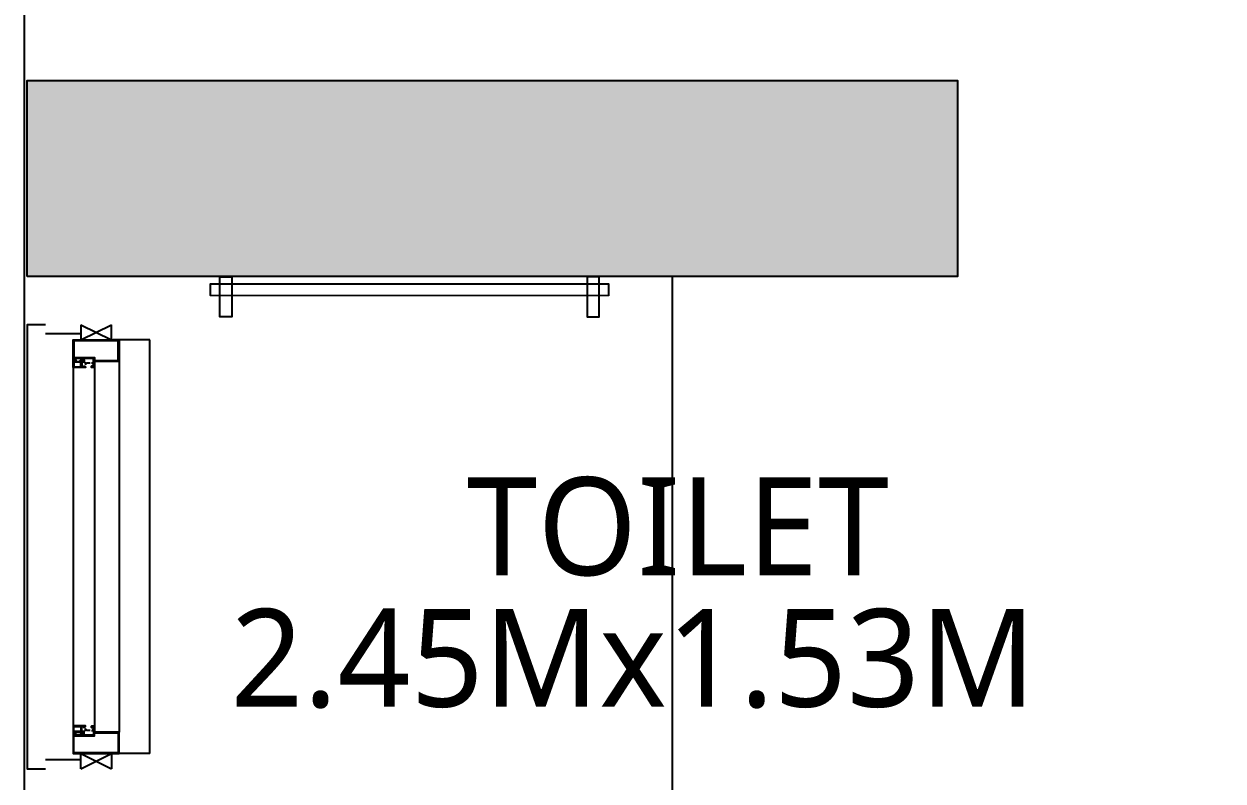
# Model space of a CAD drawing. Header units: millimetres. Extents: x 2061841 to 105821645, y -77612 to 48520811.
# Drawn here: x 105484340 to 105486299, y 48498948 to 48500185 of the extents above; entities that cross this region are included whole.
import ezdxf

# ---------------------------------------------------------------- set-up
doc = ezdxf.new("R2010")
doc.units = ezdxf.units.MM
doc.header["$LTSCALE"] = 10
doc.header["$MEASUREMENT"] = 0
for name, color, linetype in [('A-ANNO-LABL', 140, 'Continuous'), ('A-FLOR-FNSH', 74, 'Continuous'), ('A-GLAZ-FRAM', 74, 'Continuous'), ('A-WALL-CILL', 140, 'Continuous'), ('A-WALL-FNSH', 8, 'Continuous'), ('AP-SANR-FIXT', 74, 'Continuous'), ('AS-COLS', 2, 'Continuous'), ('PL_MASTER SITE LAYOUT_PLAN_17.08.2024_R1$0$AC-BWAL', 140, 'Continuous'), ('S-OPENING', 6, 'Continuous'), ('xr_TDT02_Toilet_01_settingout$0$A-ELEV-FINE', 8, 'Continuous')]:
    doc.layers.add(name, color=color, linetype=linetype)
doc.layers.add('S-STRCOL HATCH', color=33, linetype='Continuous', lineweight=9)
doc.styles.add('Lucida SU', font='l_10646.ttf')

# ---------------------------------------------------------------- blocks, each defined once
blk = doc.blocks.new('xr_TDT02_Toilet_01_settingout$0$i dont know')
at = {"layer": 'AP-SANR-FIXT', "ltscale": 0.2, "elevation": 0}
for points in [[(19568.4, 3434), (19588.3, 3434), (19588.3, 3368.5), (19568.4, 3368.5)], [(20188.3, 3434), (20168.5, 3434), (20168.5, 3368.5), (20188.3, 3368.5)]]:
    blk.add_lwpolyline(points, close=True, dxfattribs=at)
at = {"layer": 'AP-SANR-FIXT', "ltscale": 0.2}
blk.add_lwpolyline([(19553.3, 3403), (20203.3, 3403), (20203.3, 3422.5), (19553.3, 3422.5)], close=True, dxfattribs=at)
blk = doc.blocks.new('Win clip')
for points in [[(14, 1.1), (14, 9), (17.6, 9), (17.6, 7.8), (18.8, 7.8), (18.8, 9), (20, 9), (20, 10.2), (0, 10.2), (0, 0), (3.4, 0), (3.4, -1.2), (2, -1.2), (2, -2.4), (4.6, -2.4), (4.6, 0), (16.8, 0), (16.8, -1.2), (15.4, -1.2), (15.4, -2.4), (18, -2.4), (18, 1.1)], [(1.2, 9), (12.7, 9), (12.7, 1.1), (1.2, 1.1)]]:
    blk.add_lwpolyline(points, close=True)
at = {"layer": 'Defpoints'}
blk.add_line((28, 2.7), (22, 2.7), dxfattribs=at)
blk = doc.blocks.new('*U702')
for p, q in [((70.2, 100.1), (665.8, 100.1)), ((70.4, 65.4), (666, 65.4)), ((60, 25.1), (665.8, 25.1))]:
    blk.add_line(p, q)
at = {"color": 251}
for p, q in [((0, 87.6), (25, 87.6)), ((25, 87.6), (0, 37.6)), ((0, 87.6), (25, 37.6)), ((725.8, 87.6), (700.8, 87.6)), ((700.8, 87.6), (725.8, 37.6)), ((725.8, 87.6), (700.8, 37.6)), ((25, 37.6), (0, 37.6)), ((700.8, 37.6), (725.8, 37.6))]:
    blk.add_line(p, q, dxfattribs=at)
for points in [[(62.5, 70.1), (62.5, 66.6), (55, 66.6), (55, 85.3), (58.8, 85.3), (58.8, 83.6), (60, 83.6), (60, 88.4), (58.8, 88.4), (58.8, 86.7), (55, 86.7), (55, 98.8), (58.8, 98.8), (58.8, 97.1), (60, 97.1), (60, 100.1), (25, 100.1), (25, 25.1), (60, 25.1), (60, 65.4), (70, 65.4), (70, 70.1)], [(663.3, 70.1), (663.3, 66.6), (670.8, 66.6), (670.8, 85.3), (667, 85.3), (667, 83.6), (665.8, 83.6), (665.8, 88.4), (667, 88.4), (667, 86.7), (670.8, 86.7), (670.8, 98.8), (667, 98.8), (667, 97.1), (665.8, 97.1), (665.8, 100.1), (700.8, 100.1), (700.8, 25.1), (665.8, 25.1), (665.8, 65.4), (655.8, 65.4), (655.8, 70.1)], [(69, 69.1), (67.8, 69.1), (67.8, 70.1), (70, 70.1), (67.8, 70.1), (67.8, 69.1), (69, 69.1), (69, 66.6), (63.5, 66.6), (63.5, 69.1)], [(656.8, 69.1), (658, 69.1), (658, 70.1), (655.8, 70.1), (658, 70.1), (658, 69.1), (656.8, 69.1), (656.8, 66.6), (662.3, 66.6), (662.3, 69.1)]]:
    blk.add_lwpolyline(points)
for points in [[(58.8, 26.3), (26.2, 26.3), (26.2, 98.9), (53.8, 98.9), (53.8, 65.4), (58.8, 65.4)], [(667, 26.3), (699.6, 26.3), (699.6, 98.9), (672, 98.9), (672, 65.4), (667, 65.4)], [(64.7, 80.1), (64.7, 79.1), (63.5, 79.1), (64.7, 79.1), (64.7, 80.1), (62.5, 80.1)], [(661.1, 80.1), (661.1, 79.1), (662.3, 79.1), (661.1, 79.1), (661.1, 80.1), (663.3, 80.1)]]:
    blk.add_lwpolyline(points, close=True)
at = {"layer": 'A-WALL-CILL'}
blk.add_line((700.8, -25), (25, -25), dxfattribs=at)
blk.add_lwpolyline([(0, 145.1), (0, 175.1), (725.8, 175.1), (725.8, 145.1)], dxfattribs=at)
at = {"layer": 'A-WALL-FNSH'}
for p, q in [((14.8, 87.6), (14.8, 145.1)), ((711, 87.6), (711, 145.1)), ((25, -25), (25, 35.1)), ((700.8, -25), (700.8, 35.1))]:
    blk.add_line(p, q, dxfattribs=at)
at = {"rotation": 270}
blk.add_blockref('Win clip', (60, 100.1), dxfattribs=at)
at = {"xscale": -1, "rotation": 90}
blk.add_blockref('Win clip', (665.8, 100.1), dxfattribs=at)
blk = doc.blocks.new('TOWER-A TYPICAL FLOOR FRAMING PLAN N')
at = {"layer": 'S-STRCOL HATCH'}
h = blk.add_hatch(color=256, dxfattribs=at)
h.dxf.hatch_style = 1
h.paths.add_polyline_path([(102721344.8, 48597787.5), (102721344.8, 48598107.5), (102722864.8, 48598107.5), (102722864.8, 48597787.5)])
at = {"layer": 'A-FLOR-FNSH'}
blk.add_line((102722399.1, 48596418.8, -0.3), (102722399.1, 48597787.5), dxfattribs=at)
at = {"layer": 'AS-COLS'}
blk.add_lwpolyline([(102721344.8, 48597787.5), (102721344.8, 48598107.5), (102722864.8, 48598107.5), (102722864.8, 48597787.5)], close=True, dxfattribs=at)
at = {"layer": 'PL_MASTER SITE LAYOUT_PLAN_17.08.2024_R1$0$AC-BWAL', "elevation": 0}
blk.add_lwpolyline([(102721339.7, 48579899.3), (102721339.6, 48573927.5), (102748009.5, 48573927.4), (102748009.5, 48585100.5), (102727400.6, 48602274.5), (102721339.8, 48602274.5), (102721339.7, 48579899.3)], dxfattribs=at)
at = {"layer": 'A-GLAZ-FRAM', "xscale": -1, "rotation": 89.99681499126456}
blk.add_blockref('*U702', (102721520, 48597708.6, 0), dxfattribs=at)
at = {"layer": 'xr_TDT02_Toilet_01_settingout$0$A-ELEV-FINE', "linetype": 'Continuous', "xscale": -1, "rotation": 359.9968149912646}
blk.add_blockref('xr_TDT02_Toilet_01_settingout$0$i dont know', (102741847.7, 48594351.9, 0), dxfattribs=at)
at = {"layer": 'A-ANNO-LABL', "style": 'Lucida SU'}
for s, p in [('TOILET', (102722062.7, 48597299.2, 207.4)), ('2.45Mx1.53M', (102721677, 48597084.2, 0))]:
    blk.add_text(s, height=160, dxfattribs=at).set_placement(p)

msp = doc.modelspace()

# ---------------------------------------------------------------- block references
at = {"layer": 'S-OPENING'}
msp.add_blockref('TOWER-A TYPICAL FLOOR FRAMING PLAN N', (2763000.3, -98014.7), dxfattribs=at)

doc.saveas('drawing.dxf')
